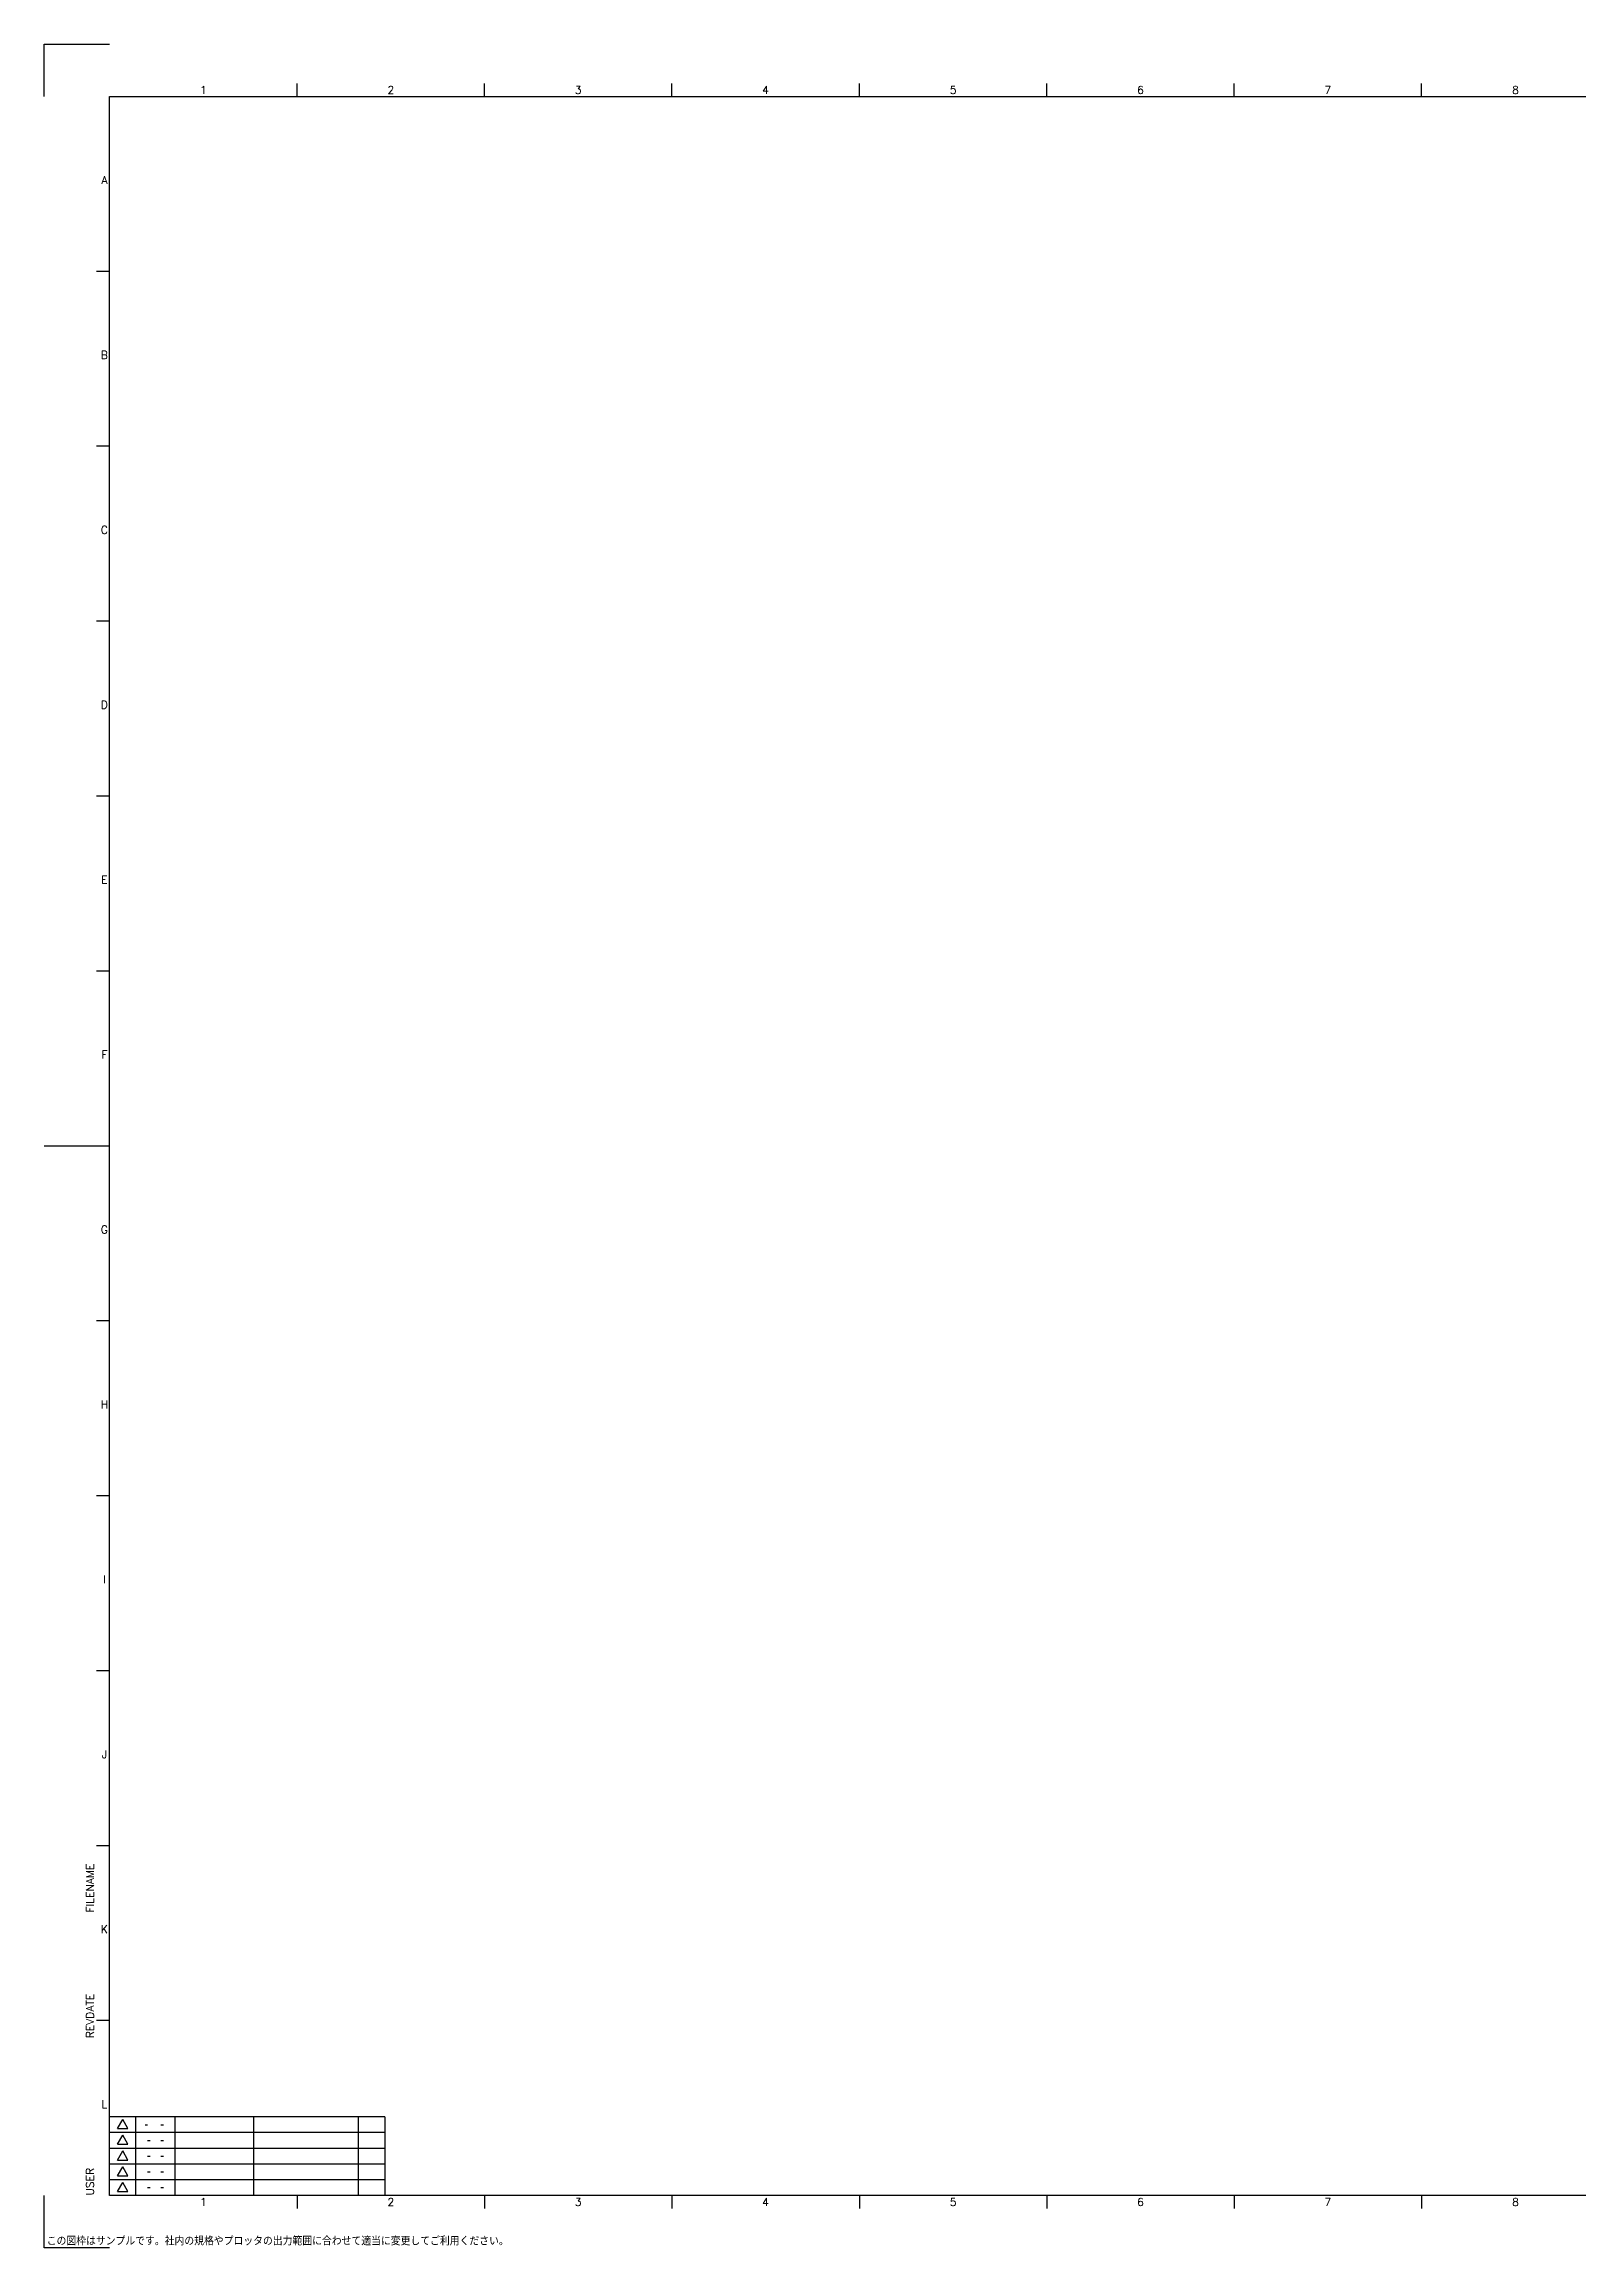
# Model space of a CAD drawing. Header units: millimetres. Extents: x 0 to 1189, y 0 to 841.
# Drawn here: x 0 to 585, y 0 to 841 of the extents above; entities that cross this region are included whole.
import ezdxf
from ezdxf.enums import TextEntityAlignment as Align

# ---------------------------------------------------------------- set-up
doc = ezdxf.new("R2010")
doc.units = ezdxf.units.MM
doc.layers.add('Object', color=7, linetype='Continuous')
doc.styles.add('Roman', font='romans', dxfattribs={"bigfont": 'bigfont'})

msp = doc.modelspace()

# ---------------------------------------------------------------- linework, layer by layer
for p, q in [((0, 841), (25, 841)), ((0, 821), (0, 841)), ((96.5, 821), (96.5, 826)), ((168, 821), (168, 826)), ((239.5, 821), (239.5, 826)), ((311, 821), (311, 826)), ((382.5, 821), (382.5, 826)), ((454, 821), (454, 826)), ((525.5, 821), (525.5, 826)), ((25, 821), (1169, 821)), ((25, 20), (25, 821)), ((25, 754.25), (20, 754.25)), ((25, 687.5), (20, 687.5)), ((25, 620.75), (20, 620.75)), ((25, 554), (20, 554)), ((25, 487.25), (20, 487.25)), ((25, 420.5), (0, 420.5)), ((25, 420.5), (20, 420.5)), ((25, 353.75), (20, 353.75)), ((25, 287), (20, 287)), ((25, 220.25), (20, 220.25)), ((25, 153.5), (20, 153.5)), ((25, 86.75), (20, 86.75)), ((0, 0), (0, 20)), ((1169, 20), (25, 20)), ((96.5, 20), (96.5, 15)), ((168, 20), (168, 15)), ((239.5, 20), (239.5, 15)), ((311, 20), (311, 15)), ((382.5, 20), (382.5, 15)), ((454, 20), (454, 15)), ((525.5, 20), (525.5, 15)), ((25, 0), (0, 0))]:
    msp.add_line(p, q)
at = {"layer": 'Object'}
for p, q in [((130, 50), (25, 50)), ((130, 44), (25, 44)), ((27.99, 45.54), (29.99, 49)), ((27.99, 45.54), (31.99, 45.54)), ((28, 39.54), (30, 43)), ((31.99, 45.54), (29.99, 49)), ((32, 39.54), (30, 43)), ((35, 20), (35, 50)), ((38.5, 47), (39.5, 47)), ((44.5, 47), (45.5, 47)), ((50, 20), (50, 50)), ((80, 20), (80, 50)), ((120, 20), (120, 50)), ((130, 50), (130, 20)), ((130, 38), (25, 38)), ((28, 39.54), (32, 39.54)), ((28, 33.54), (30, 37)), ((32, 33.54), (30, 37)), ((39.5, 41), (40.5, 41)), ((39.5, 35), (40.5, 35)), ((44.5, 41), (45.5, 41)), ((44.5, 35), (45.5, 35)), ((130, 32), (25, 32)), ((130, 26), (25, 26)), ((28, 33.54), (32, 33.54)), ((28, 27.54), (30, 31)), ((28, 27.54), (32, 27.54)), ((32, 27.54), (30, 31)), ((39.5, 29), (40.5, 29)), ((44.5, 29), (45.5, 29)), ((28, 21.54), (30, 25)), ((28, 21.54), (32, 21.54)), ((32, 21.54), (30, 25)), ((39.5, 23), (40.5, 23)), ((44.5, 23), (45.5, 23))]:
    msp.add_line(p, q, dxfattribs=at)

# ---------------------------------------------------------------- texts
at = {"style": 'Roman'}
for s, p in [('1', (60.75, 822)), ('2', (132.25, 822)), ('3', (203.75, 822)), ('4', (275.25, 822)), ('5', (346.75, 822)), ('6', (418.25, 822)), ('7', (489.75, 822)), ('8', (561.25, 822)), ('A', (23, 787.62)), ('B', (23, 720.88)), ('C', (23, 654.12)), ('D', (23, 587.38)), ('E', (23, 520.62)), ('F', (23, 453.88)), ('G', (23, 387.12)), ('H', (23, 320.38)), ('I', (23, 253.62)), ('J', (23, 186.88)), ('K', (23, 120.12)), ('L', (23, 53.38)), ('1', (60.75, 16)), ('2', (132.25, 16)), ('3', (203.75, 16)), ('4', (275.25, 16)), ('5', (346.75, 16)), ('6', (418.25, 16)), ('7', (489.75, 16)), ('8', (561.25, 16))]:
    msp.add_text(s, height=3, dxfattribs=at).set_placement(p, align=Align.CENTER)
msp.add_text('\\M+182B1\\M+182CC\\M+1907D\\M+19867\\M+182CD\\M+18354\\M+18393\\M+18376\\M+1838B\\M+182C5\\M+182B7\\M+18142\\M+18ED0\\M+193E0\\M+182CC\\M+18B4B\\M+18A69\\M+182E2\\M+18376\\M+1838D\\M+18362\\M+1835E\\M+182CC\\M+18F6F\\M+197CD\\M+194CD\\M+188CD\\M+182C9\\M+18D87\\M+182ED\\M+182B9\\M+182C4\\M+1934B\\M+19396\\M+182C9\\M+195CF\\M+18D58\\M+182B5\\M+182C4\\M+182B2\\M+19798\\M+19770\\M+182AD\\M+182BE\\M+182B3\\M+182A2\\M+18142', height=3, dxfattribs=at).set_placement((1, 1))
at = {"color": 0, "style": 'Roman', "flags": 8}
for tag, p in [('FILENAME', (19, 128)), ('REVDATE', (19, 80)), ('USER', (19, 20))]:
    msp.add_attdef(tag, p, '', height=3, rotation=90, dxfattribs=at)

doc.saveas('drawing.dxf')
